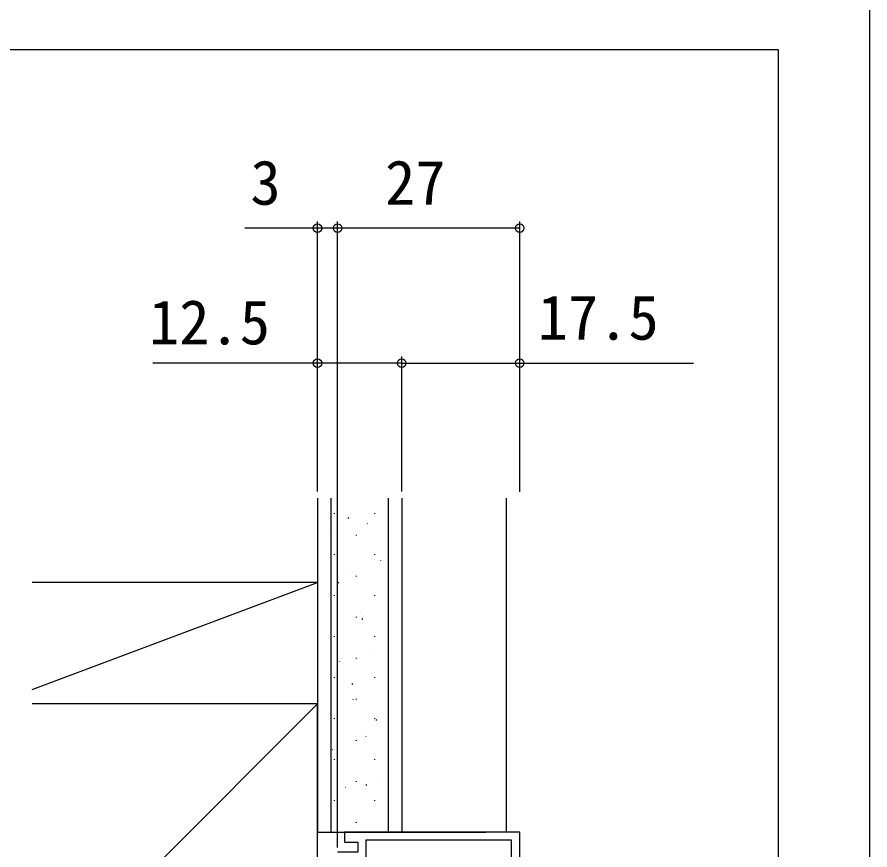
# Model space of a CAD drawing. Units: millimetres, scale not verified. Extents: x -525 to 525, y -808 to 806.
# Drawn here: x 398.5 to 525, y 300 to 423.4 of the extents above; entities that cross this region are included whole.
import ezdxf
from ezdxf.enums import TextEntityAlignment as Align

# ---------------------------------------------------------------- set-up
doc = ezdxf.new("R2010")
doc.units = ezdxf.units.MM
doc.header["$LTSCALE"] = 4
for name, color, linetype in [('0-3_YKK_11', 7, 'Continuous'), ('0-4_YKK_12', 2, 'Continuous'), ('0-5_YKK_13', 4, 'Continuous'), ('0-7_YKK_D', 6, 'Continuous'), ('0-8_YKK_ZWAK', 7, 'Continuous'), ('0-9_YSS_K', 3, 'Continuous')]:
    doc.layers.add(name, color=color, linetype=linetype)
doc.styles.add('ＭＳ ゴシック', font='')
doc.styles.get('ＭＳ ゴシック').set_extended_font_data('MS Gothic')

msp = doc.modelspace()

# ---------------------------------------------------------------- linework, layer by layer
at = {"layer": '0-3_YKK_11'}
for points in [[(464.658, 270.399), (466.258, 270.399), (466.258, 269.149), (467.058, 269.149), (467.058, 287.449), (473.058, 287.449), (473.058, 302.649), (447.058, 302.649), (447.058, 301.149), (449.058, 301.149), (449.058, 299.649), (446.058, 299.649)], [(467.358, 288.649), (471.858, 288.649), (471.858, 301.449), (450.258, 301.449), (450.258, 298.449), (447.258, 298.449)]]:
    msp.add_lwpolyline(points, dxfattribs=at)
at = {"layer": '0-4_YKK_12'}
msp.add_lwpolyline([(511.434, 418.6), (309.625, 418.6), (309.625, 106.681), (511.434, 106.681)], close=True, dxfattribs=at)
at = {"layer": '0-5_YKK_13'}
msp.add_line((471.058, 352.149), (471.058, 302.649), dxfattribs=at)
at = {"layer": '0-7_YKK_D'}
for p, q in [((443.058, 353.149), (443.058, 393.149)), ((446.058, 300.349), (446.058, 393.149)), ((446.058, 300.349), (446.058, 393.149)), ((473.058, 392.149), (446.058, 392.149)), ((473.058, 353.096), (473.058, 393.149)), ((443.058, 354.295), (443.058, 373.149)), ((455.558, 353.149), (455.558, 373.149)), ((455.558, 353.149), (455.558, 373.149)), ((473.058, 353.096), (473.058, 373.149))]:
    msp.add_line(p, q, dxfattribs=at)
for points in [[(446.058, 392.149), (443.058, 392.149), (432.292, 392.149)], [(455.558, 372.149), (443.058, 372.149), (418.658, 372.149)], [(455.558, 372.149), (473.058, 372.149), (498.858, 372.149)]]:
    msp.add_lwpolyline(points, dxfattribs=at)
for centre in [(443.058, 392.149), (446.058, 392.149), (446.058, 392.149), (473.058, 392.149), (443.058, 372.149), (455.558, 372.149), (455.558, 372.149), (473.058, 372.149)]:
    msp.add_circle(centre, 0.637, dxfattribs=at)
at = {"layer": '0-8_YKK_ZWAK'}
msp.add_lwpolyline([(-525, -808.4), (525, -808.4), (525, 721.6)], dxfattribs=at)
at = {"layer": '0-9_YSS_K'}
for p, q in [((443.058, 352.149), (443.058, 302.649)), ((445.058, 352.149), (445.058, 302.649)), ((453.558, 352.149), (453.558, 302.649)), ((455.558, 352.149), (455.558, 302.649)), ((445.564, 349.922), (445.564, 349.822)), ((447.548, 349.297), (447.659, 349.13)), ((451.544, 349.922), (451.544, 349.822)), ((450.46, 348.367), (450.467, 348.349)), ((445.203, 347.17), (445.209, 347.151)), ((448.794, 346.692), (448.794, 346.592)), ((445.564, 343.842), (445.564, 343.742)), ((451.544, 343.842), (451.544, 343.742)), ((452.403, 342.881), (452.41, 342.862)), ((447.412, 340.929), (447.419, 340.91)), ((448.794, 340.612), (448.794, 340.512)), ((443.058, 339.649), (400.779, 339.649)), ((400.779, 323.794), (443.058, 339.649)), ((443.058, 339.649), (443.058, 321.649)), ((446.071, 339.691), (446.181, 339.524)), ((445.564, 337.762), (445.564, 337.662)), ((451.544, 337.762), (451.544, 337.662)), ((449.388, 335.349), (449.395, 335.33)), ((448.794, 334.532), (448.794, 334.432)), ((449.631, 334.313), (449.741, 334.146)), ((445.564, 331.682), (445.564, 331.582)), ((451.544, 331.682), (451.544, 331.582)), ((451.331, 329.863), (451.338, 329.844)), ((446.34, 327.911), (446.347, 327.892)), ((448.794, 328.452), (448.794, 328.352)), ((445.564, 325.602), (445.564, 325.502)), ((451.544, 325.602), (451.544, 325.502)), ((448.153, 324.707), (448.263, 324.541)), ((453.541, 323.622), (453.548, 323.604)), ((443.058, 321.649), (400.779, 321.649)), ((400.779, 279.37), (443.058, 321.649)), ((443.058, 216.649), (443.058, 321.649)), ((448.317, 322.33), (448.323, 322.312)), ((448.794, 322.372), (448.794, 322.272)), ((445.564, 319.522), (445.564, 319.422)), ((451.544, 319.522), (451.544, 319.422)), ((451.713, 319.329), (451.823, 319.162)), ((448.794, 316.292), (448.794, 316.192)), ((450.259, 316.844), (450.266, 316.825)), ((445.269, 314.892), (445.275, 314.873)), ((445.564, 313.442), (445.564, 313.342)), ((451.544, 313.442), (451.544, 313.342)), ((448.794, 310.212), (448.794, 310.112)), ((452.469, 310.604), (452.476, 310.585)), ((447.245, 309.312), (447.251, 309.293)), ((450.235, 309.723), (450.345, 309.557)), ((445.564, 307.362), (445.564, 307.262)), ((451.544, 307.362), (451.544, 307.262)), ((448.794, 304.132), (448.794, 304.032)), ((449.188, 303.826), (449.194, 303.807)), ((443.058, 302.649), (455.558, 302.649))]:
    msp.add_line(p, q, dxfattribs=at)
msp.add_lwpolyline([(455.558, 352.149), (455.558, 302.649), (468.058, 302.649)], dxfattribs=at)

# ---------------------------------------------------------------- texts
at = {"layer": '0-7_YKK_D', "style": 'ＭＳ ゴシック'}
for s, p in [('3', (433.128, 393.649)), ('27', (453.09, 393.649)), ('17.5', (475.728, 373.649)), ('12.5', (418.078, 372.949))]:
    msp.add_text(s, height=6.598, dxfattribs=at).set_placement(p, align=Align.BOTTOM_LEFT)

doc.saveas('drawing.dxf')
